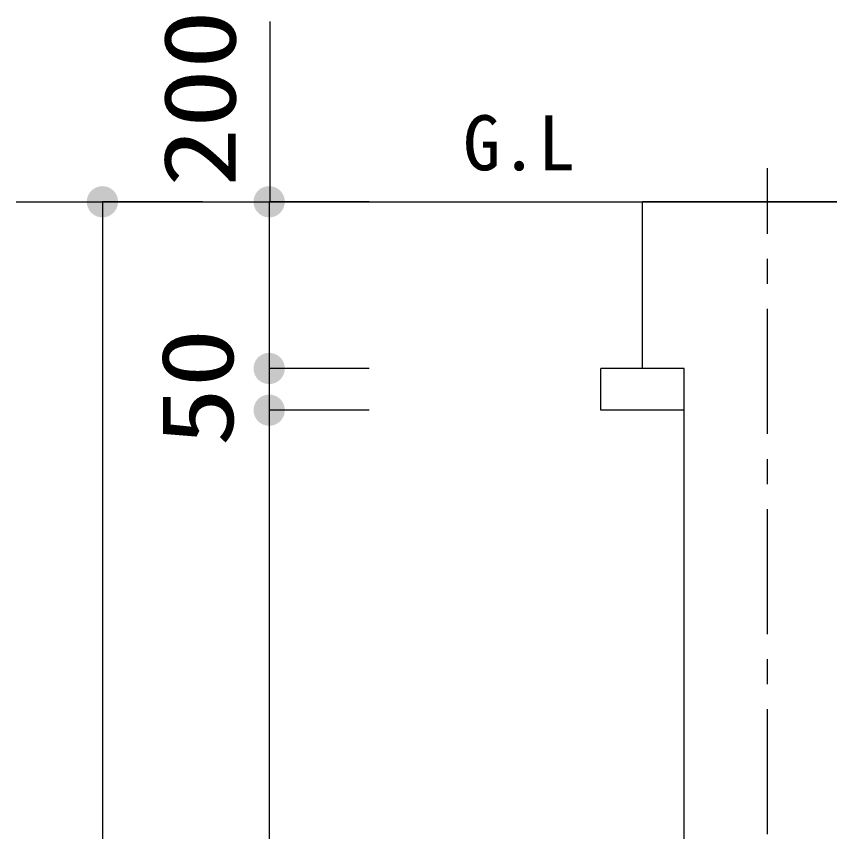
# Model space of a CAD drawing. Units: millimetres, scale not verified. Extents: x -8093 to 8093, y -5792 to 5792.
# Drawn here: x -732 to 243, y -2375 to -1397 of the extents above; entities that cross this region are included whole.
import ezdxf
from ezdxf.enums import TextEntityAlignment as Align

# ---------------------------------------------------------------- set-up
doc = ezdxf.new("R2010")
doc.units = ezdxf.units.MM
doc.header["$LTSCALE"] = 30
doc.linetypes.add('CHAIN1', pattern=[8, 5, -1, 1, -1])
doc.layers.add('0-3_00クル-フ-1機器', color=2, linetype='Continuous', lineweight=25)
doc.layers.add('0-4_00クル-フ-6寸法', color=132, linetype='Continuous', lineweight=25)
doc.styles.add('ＭＳ ゴシック', font='')
doc.styles.get('ＭＳ ゴシック').set_extended_font_data('MS Gothic')

msp = doc.modelspace()

# ---------------------------------------------------------------- linework, layer by layer
at = {"layer": '0-3_00クル-フ-1機器', "linetype": 'CHAIN1'}
msp.add_line((168.72, -3817.65), (168.72, -1578.59), dxfattribs=at)
at = {"layer": '0-3_00クル-フ-1機器'}
for p, q in [((-732.17, -1619.07), (-194.01, -1619.07)), ((-647.9, -1619.07), (-194.01, -1619.07)), ((-565.05, -1619.07), (-282.15, -1619.07)), ((-444.39, -1619.07), (-134.5, -1619.07)), ((-181.2, -1619.07), (469.9, -1619.07)), ((-177.69, -1619.07), (473.41, -1619.07)), ((18.72, -1819.07), (18.72, -1619.07)), ((2863.61, -1619.07), (18.72, -1619.07)), ((-31.28, -1869.07), (-31.28, -1819.07)), ((68.72, -1819.07), (-31.28, -1819.07)), ((68.72, -3469.07), (68.72, -1819.07)), ((68.72, -1869.07), (-31.28, -1869.07))]:
    msp.add_line(p, q, dxfattribs=at)
at = {"layer": '0-4_00クル-フ-6寸法', "color": 4}
for p, q in [((-427.83, -1619.07), (-427.83, -1402.9)), ((-508.89, -1619.07), (-628.89, -1619.07)), ((-628.89, -1619.07), (-628.89, -3819.07)), ((-308.89, -1619.07), (-428.89, -1619.07)), ((-428.89, -1619.07), (-428.89, -1819.07)), ((-308.89, -1819.07), (-428.89, -1819.07)), ((-308.89, -1819.07), (-428.89, -1819.07)), ((-428.89, -1819.07), (-428.89, -1869.07)), ((-308.89, -1869.07), (-428.89, -1869.07)), ((-308.89, -1869.07), (-428.89, -1869.07)), ((-428.89, -1869.07), (-428.89, -3469.07))]:
    msp.add_line(p, q, dxfattribs=at)
at = {"layer": '0-4_00クル-フ-6寸法'}
for points in [[(-628.89, -1619.07), (-641.73, -1605.4), (-639.91, -1603.9)], [(-628.89, -1619.07), (-639.91, -1603.9), (-637.93, -1602.64)], [(-628.89, -1619.07), (-637.93, -1602.64), (-635.8, -1601.64)], [(-628.89, -1619.07), (-635.8, -1601.64), (-633.56, -1600.91)], [(-628.89, -1619.07), (-633.56, -1600.91), (-631.24, -1600.47)], [(-628.89, -1619.07), (-631.24, -1600.47), (-628.89, -1600.32)], [(-628.89, -1619.07), (-628.89, -1600.32), (-626.54, -1600.47)], [(-628.89, -1619.07), (-626.54, -1600.47), (-624.23, -1600.91)], [(-628.89, -1619.07), (-624.23, -1600.91), (-621.99, -1601.64)], [(-628.89, -1619.07), (-621.99, -1601.64), (-619.86, -1602.64)], [(-628.89, -1619.07), (-619.86, -1602.64), (-617.87, -1603.9)], [(-628.89, -1619.07), (-617.87, -1603.9), (-616.06, -1605.4)], [(-428.89, -1619.07), (-441.73, -1605.4), (-439.91, -1603.9)], [(-428.89, -1619.07), (-439.91, -1603.9), (-437.93, -1602.64)], [(-428.89, -1619.07), (-437.93, -1602.64), (-435.8, -1601.64)], [(-428.89, -1619.07), (-435.8, -1601.64), (-433.56, -1600.91)], [(-428.89, -1619.07), (-433.56, -1600.91), (-431.24, -1600.47)], [(-428.89, -1619.07), (-431.24, -1600.47), (-428.89, -1600.32)], [(-428.89, -1619.07), (-428.89, -1600.32), (-426.54, -1600.47)], [(-428.89, -1619.07), (-426.54, -1600.47), (-424.23, -1600.91)], [(-428.89, -1619.07), (-424.23, -1600.91), (-421.99, -1601.64)], [(-428.89, -1619.07), (-421.99, -1601.64), (-419.86, -1602.64)], [(-428.89, -1619.07), (-419.86, -1602.64), (-417.87, -1603.9)], [(-428.89, -1619.07), (-417.87, -1603.9), (-416.06, -1605.4)], [(-628.89, -1619.07), (-647.31, -1615.56), (-646.73, -1613.28)], [(-628.89, -1619.07), (-646.73, -1613.28), (-645.86, -1611.09)], [(-628.89, -1619.07), (-645.86, -1611.09), (-644.73, -1609.02)], [(-628.89, -1619.07), (-644.73, -1609.02), (-643.34, -1607.12)], [(-628.89, -1619.07), (-643.34, -1607.12), (-641.73, -1605.4)], [(-628.89, -1619.07), (-616.06, -1605.4), (-614.45, -1607.12)], [(-628.89, -1619.07), (-614.45, -1607.12), (-613.06, -1609.02)], [(-628.89, -1619.07), (-613.06, -1609.02), (-611.93, -1611.09)], [(-628.89, -1619.07), (-611.93, -1611.09), (-611.06, -1613.28)], [(-628.89, -1619.07), (-611.06, -1613.28), (-610.48, -1615.56)], [(-428.89, -1619.07), (-447.31, -1615.56), (-446.73, -1613.28)], [(-428.89, -1619.07), (-446.73, -1613.28), (-445.86, -1611.09)], [(-428.89, -1619.07), (-445.86, -1611.09), (-444.73, -1609.02)], [(-428.89, -1619.07), (-444.73, -1609.02), (-443.34, -1607.12)], [(-428.89, -1619.07), (-443.34, -1607.12), (-441.73, -1605.4)], [(-428.89, -1619.07), (-416.06, -1605.4), (-414.45, -1607.12)], [(-428.89, -1619.07), (-414.45, -1607.12), (-413.06, -1609.02)], [(-428.89, -1619.07), (-413.06, -1609.02), (-411.93, -1611.09)], [(-428.89, -1619.07), (-411.93, -1611.09), (-411.06, -1613.28)], [(-428.89, -1619.07), (-411.06, -1613.28), (-410.48, -1615.56)], [(-628.89, -1619.07), (-647.61, -1617.89), (-647.31, -1615.56)], [(-628.89, -1619.07), (-647.61, -1620.25), (-647.61, -1617.89)], [(-628.89, -1619.07), (-647.31, -1622.58), (-647.61, -1620.25)], [(-628.89, -1619.07), (-646.73, -1624.86), (-647.31, -1622.58)], [(-628.89, -1619.07), (-645.86, -1627.05), (-646.73, -1624.86)], [(-628.89, -1619.07), (-644.73, -1629.12), (-645.86, -1627.05)], [(-628.89, -1619.07), (-643.34, -1631.02), (-644.73, -1629.12)], [(-628.89, -1619.07), (-641.73, -1632.74), (-643.34, -1631.02)], [(-628.89, -1619.07), (-639.91, -1634.24), (-641.73, -1632.74)], [(-628.89, -1619.07), (-637.93, -1635.5), (-639.91, -1634.24)], [(-628.89, -1619.07), (-635.8, -1636.5), (-637.93, -1635.5)], [(-628.89, -1619.07), (-633.56, -1637.23), (-635.8, -1636.5)], [(-628.89, -1619.07), (-631.24, -1637.67), (-633.56, -1637.23)], [(-628.89, -1619.07), (-628.89, -1637.82), (-631.24, -1637.67)], [(-628.89, -1619.07), (-610.48, -1615.56), (-610.18, -1617.89)], [(-628.89, -1619.07), (-610.18, -1617.89), (-610.18, -1620.25)], [(-628.89, -1619.07), (-626.54, -1637.67), (-628.89, -1637.82)], [(-628.89, -1619.07), (-624.23, -1637.23), (-626.54, -1637.67)], [(-628.89, -1619.07), (-621.99, -1636.5), (-624.23, -1637.23)], [(-628.89, -1619.07), (-619.86, -1635.5), (-621.99, -1636.5)], [(-628.89, -1619.07), (-617.87, -1634.24), (-619.86, -1635.5)], [(-628.89, -1619.07), (-616.06, -1632.74), (-617.87, -1634.24)], [(-628.89, -1619.07), (-614.45, -1631.02), (-616.06, -1632.74)], [(-628.89, -1619.07), (-613.06, -1629.12), (-614.45, -1631.02)], [(-628.89, -1619.07), (-611.93, -1627.05), (-613.06, -1629.12)], [(-628.89, -1619.07), (-611.06, -1624.86), (-611.93, -1627.05)], [(-628.89, -1619.07), (-610.48, -1622.58), (-611.06, -1624.86)], [(-628.89, -1619.07), (-610.18, -1620.25), (-610.48, -1622.58)], [(-428.89, -1619.07), (-447.61, -1617.89), (-447.31, -1615.56)], [(-428.89, -1619.07), (-447.61, -1620.25), (-447.61, -1617.89)], [(-428.89, -1619.07), (-447.31, -1622.58), (-447.61, -1620.25)], [(-428.89, -1619.07), (-446.73, -1624.86), (-447.31, -1622.58)], [(-428.89, -1619.07), (-445.86, -1627.05), (-446.73, -1624.86)], [(-428.89, -1619.07), (-444.73, -1629.12), (-445.86, -1627.05)], [(-428.89, -1619.07), (-443.34, -1631.02), (-444.73, -1629.12)], [(-428.89, -1619.07), (-441.73, -1632.74), (-443.34, -1631.02)], [(-428.89, -1619.07), (-439.91, -1634.24), (-441.73, -1632.74)], [(-428.89, -1619.07), (-437.93, -1635.5), (-439.91, -1634.24)], [(-428.89, -1619.07), (-435.8, -1636.5), (-437.93, -1635.5)], [(-428.89, -1619.07), (-433.56, -1637.23), (-435.8, -1636.5)], [(-428.89, -1619.07), (-431.24, -1637.67), (-433.56, -1637.23)], [(-428.89, -1619.07), (-428.89, -1637.82), (-431.24, -1637.67)], [(-428.89, -1619.07), (-410.48, -1615.56), (-410.18, -1617.89)], [(-428.89, -1619.07), (-410.18, -1617.89), (-410.18, -1620.25)], [(-428.89, -1619.07), (-426.54, -1637.67), (-428.89, -1637.82)], [(-428.89, -1619.07), (-424.23, -1637.23), (-426.54, -1637.67)], [(-428.89, -1619.07), (-421.99, -1636.5), (-424.23, -1637.23)], [(-428.89, -1619.07), (-419.86, -1635.5), (-421.99, -1636.5)], [(-428.89, -1619.07), (-417.87, -1634.24), (-419.86, -1635.5)], [(-428.89, -1619.07), (-416.06, -1632.74), (-417.87, -1634.24)], [(-428.89, -1619.07), (-414.45, -1631.02), (-416.06, -1632.74)], [(-428.89, -1619.07), (-413.06, -1629.12), (-414.45, -1631.02)], [(-428.89, -1619.07), (-411.93, -1627.05), (-413.06, -1629.12)], [(-428.89, -1619.07), (-411.06, -1624.86), (-411.93, -1627.05)], [(-428.89, -1619.07), (-410.48, -1622.58), (-411.06, -1624.86)], [(-428.89, -1619.07), (-410.18, -1620.25), (-410.48, -1622.58)], [(-428.89, -1819.07), (-445.86, -1811.09), (-444.73, -1809.02)], [(-428.89, -1819.07), (-445.86, -1811.09), (-444.73, -1809.02)], [(-428.89, -1819.07), (-444.73, -1809.02), (-443.34, -1807.12)], [(-428.89, -1819.07), (-444.73, -1809.02), (-443.34, -1807.12)], [(-428.89, -1819.07), (-443.34, -1807.12), (-441.73, -1805.4)], [(-428.89, -1819.07), (-443.34, -1807.12), (-441.73, -1805.4)], [(-428.89, -1819.07), (-441.73, -1805.4), (-439.91, -1803.9)], [(-428.89, -1819.07), (-441.73, -1805.4), (-439.91, -1803.9)], [(-428.89, -1819.07), (-439.91, -1803.9), (-437.93, -1802.64)], [(-428.89, -1819.07), (-439.91, -1803.9), (-437.93, -1802.64)], [(-428.89, -1819.07), (-437.93, -1802.64), (-435.8, -1801.64)], [(-428.89, -1819.07), (-437.93, -1802.64), (-435.8, -1801.64)], [(-428.89, -1819.07), (-435.8, -1801.64), (-433.56, -1800.91)], [(-428.89, -1819.07), (-435.8, -1801.64), (-433.56, -1800.91)], [(-428.89, -1819.07), (-433.56, -1800.91), (-431.24, -1800.47)], [(-428.89, -1819.07), (-433.56, -1800.91), (-431.24, -1800.47)], [(-428.89, -1819.07), (-431.24, -1800.47), (-428.89, -1800.32)], [(-428.89, -1819.07), (-431.24, -1800.47), (-428.89, -1800.32)], [(-428.89, -1819.07), (-428.89, -1800.32), (-426.54, -1800.47)], [(-428.89, -1819.07), (-428.89, -1800.32), (-426.54, -1800.47)], [(-428.89, -1819.07), (-426.54, -1800.47), (-424.23, -1800.91)], [(-428.89, -1819.07), (-426.54, -1800.47), (-424.23, -1800.91)], [(-428.89, -1819.07), (-424.23, -1800.91), (-421.99, -1801.64)], [(-428.89, -1819.07), (-424.23, -1800.91), (-421.99, -1801.64)], [(-428.89, -1819.07), (-421.99, -1801.64), (-419.86, -1802.64)], [(-428.89, -1819.07), (-421.99, -1801.64), (-419.86, -1802.64)], [(-428.89, -1819.07), (-419.86, -1802.64), (-417.87, -1803.9)], [(-428.89, -1819.07), (-419.86, -1802.64), (-417.87, -1803.9)], [(-428.89, -1819.07), (-417.87, -1803.9), (-416.06, -1805.4)], [(-428.89, -1819.07), (-417.87, -1803.9), (-416.06, -1805.4)], [(-428.89, -1819.07), (-416.06, -1805.4), (-414.45, -1807.12)], [(-428.89, -1819.07), (-416.06, -1805.4), (-414.45, -1807.12)], [(-428.89, -1819.07), (-414.45, -1807.12), (-413.06, -1809.02)], [(-428.89, -1819.07), (-414.45, -1807.12), (-413.06, -1809.02)], [(-428.89, -1819.07), (-413.06, -1809.02), (-411.93, -1811.09)], [(-428.89, -1819.07), (-413.06, -1809.02), (-411.93, -1811.09)], [(-428.89, -1819.07), (-447.61, -1817.89), (-447.31, -1815.56)], [(-428.89, -1819.07), (-447.61, -1817.89), (-447.31, -1815.56)], [(-428.89, -1819.07), (-447.61, -1820.25), (-447.61, -1817.89)], [(-428.89, -1819.07), (-447.61, -1820.25), (-447.61, -1817.89)], [(-428.89, -1819.07), (-447.31, -1822.58), (-447.61, -1820.25)], [(-428.89, -1819.07), (-447.31, -1822.58), (-447.61, -1820.25)], [(-428.89, -1819.07), (-447.31, -1815.56), (-446.73, -1813.28)], [(-428.89, -1819.07), (-447.31, -1815.56), (-446.73, -1813.28)], [(-428.89, -1819.07), (-446.73, -1824.86), (-447.31, -1822.58)], [(-428.89, -1819.07), (-446.73, -1824.86), (-447.31, -1822.58)], [(-428.89, -1819.07), (-446.73, -1813.28), (-445.86, -1811.09)], [(-428.89, -1819.07), (-446.73, -1813.28), (-445.86, -1811.09)], [(-428.89, -1819.07), (-445.86, -1827.05), (-446.73, -1824.86)], [(-428.89, -1819.07), (-445.86, -1827.05), (-446.73, -1824.86)], [(-428.89, -1819.07), (-444.73, -1829.12), (-445.86, -1827.05)], [(-428.89, -1819.07), (-444.73, -1829.12), (-445.86, -1827.05)], [(-428.89, -1819.07), (-443.34, -1831.02), (-444.73, -1829.12)], [(-428.89, -1819.07), (-443.34, -1831.02), (-444.73, -1829.12)], [(-428.89, -1819.07), (-441.73, -1832.74), (-443.34, -1831.02)], [(-428.89, -1819.07), (-441.73, -1832.74), (-443.34, -1831.02)], [(-428.89, -1819.07), (-439.91, -1834.24), (-441.73, -1832.74)], [(-428.89, -1819.07), (-439.91, -1834.24), (-441.73, -1832.74)], [(-428.89, -1819.07), (-437.93, -1835.5), (-439.91, -1834.24)], [(-428.89, -1819.07), (-437.93, -1835.5), (-439.91, -1834.24)], [(-428.89, -1819.07), (-435.8, -1836.5), (-437.93, -1835.5)], [(-428.89, -1819.07), (-435.8, -1836.5), (-437.93, -1835.5)], [(-428.89, -1819.07), (-433.56, -1837.23), (-435.8, -1836.5)], [(-428.89, -1819.07), (-433.56, -1837.23), (-435.8, -1836.5)], [(-428.89, -1819.07), (-431.24, -1837.67), (-433.56, -1837.23)], [(-428.89, -1819.07), (-431.24, -1837.67), (-433.56, -1837.23)], [(-428.89, -1819.07), (-428.89, -1837.82), (-431.24, -1837.67)], [(-428.89, -1819.07), (-428.89, -1837.82), (-431.24, -1837.67)], [(-428.89, -1819.07), (-411.93, -1811.09), (-411.06, -1813.28)], [(-428.89, -1819.07), (-411.93, -1811.09), (-411.06, -1813.28)], [(-428.89, -1819.07), (-411.06, -1813.28), (-410.48, -1815.56)], [(-428.89, -1819.07), (-411.06, -1813.28), (-410.48, -1815.56)], [(-428.89, -1819.07), (-410.48, -1815.56), (-410.18, -1817.89)], [(-428.89, -1819.07), (-410.48, -1815.56), (-410.18, -1817.89)], [(-428.89, -1819.07), (-410.18, -1817.89), (-410.18, -1820.25)], [(-428.89, -1819.07), (-410.18, -1817.89), (-410.18, -1820.25)], [(-428.89, -1819.07), (-426.54, -1837.67), (-428.89, -1837.82)], [(-428.89, -1819.07), (-424.23, -1837.23), (-426.54, -1837.67)], [(-428.89, -1819.07), (-421.99, -1836.5), (-424.23, -1837.23)], [(-428.89, -1819.07), (-419.86, -1835.5), (-421.99, -1836.5)], [(-428.89, -1819.07), (-417.87, -1834.24), (-419.86, -1835.5)], [(-428.89, -1819.07), (-416.06, -1832.74), (-417.87, -1834.24)], [(-428.89, -1819.07), (-414.45, -1831.02), (-416.06, -1832.74)], [(-428.89, -1819.07), (-413.06, -1829.12), (-414.45, -1831.02)], [(-428.89, -1819.07), (-411.93, -1827.05), (-413.06, -1829.12)], [(-428.89, -1819.07), (-411.06, -1824.86), (-411.93, -1827.05)], [(-428.89, -1819.07), (-410.48, -1822.58), (-411.06, -1824.86)], [(-428.89, -1819.07), (-410.18, -1820.25), (-410.48, -1822.58)], [(-428.89, -1819.07), (-426.54, -1837.67), (-428.89, -1837.82)], [(-428.89, -1819.07), (-424.23, -1837.23), (-426.54, -1837.67)], [(-428.89, -1819.07), (-421.99, -1836.5), (-424.23, -1837.23)], [(-428.89, -1819.07), (-419.86, -1835.5), (-421.99, -1836.5)], [(-428.89, -1819.07), (-417.87, -1834.24), (-419.86, -1835.5)], [(-428.89, -1819.07), (-416.06, -1832.74), (-417.87, -1834.24)], [(-428.89, -1819.07), (-414.45, -1831.02), (-416.06, -1832.74)], [(-428.89, -1819.07), (-413.06, -1829.12), (-414.45, -1831.02)], [(-428.89, -1819.07), (-411.93, -1827.05), (-413.06, -1829.12)], [(-428.89, -1819.07), (-411.06, -1824.86), (-411.93, -1827.05)], [(-428.89, -1819.07), (-410.48, -1822.58), (-411.06, -1824.86)], [(-428.89, -1819.07), (-410.18, -1820.25), (-410.48, -1822.58)], [(-428.89, -1869.07), (-444.73, -1859.02), (-443.34, -1857.12)], [(-428.89, -1869.07), (-444.73, -1859.02), (-443.34, -1857.12)], [(-428.89, -1869.07), (-443.34, -1857.12), (-441.73, -1855.4)], [(-428.89, -1869.07), (-443.34, -1857.12), (-441.73, -1855.4)], [(-428.89, -1869.07), (-441.73, -1855.4), (-439.91, -1853.9)], [(-428.89, -1869.07), (-441.73, -1855.4), (-439.91, -1853.9)], [(-428.89, -1869.07), (-439.91, -1853.9), (-437.93, -1852.64)], [(-428.89, -1869.07), (-439.91, -1853.9), (-437.93, -1852.64)], [(-428.89, -1869.07), (-437.93, -1852.64), (-435.8, -1851.64)], [(-428.89, -1869.07), (-437.93, -1852.64), (-435.8, -1851.64)], [(-428.89, -1869.07), (-435.8, -1851.64), (-433.56, -1850.91)], [(-428.89, -1869.07), (-435.8, -1851.64), (-433.56, -1850.91)], [(-428.89, -1869.07), (-433.56, -1850.91), (-431.24, -1850.47)], [(-428.89, -1869.07), (-433.56, -1850.91), (-431.24, -1850.47)], [(-428.89, -1869.07), (-431.24, -1850.47), (-428.89, -1850.32)], [(-428.89, -1869.07), (-431.24, -1850.47), (-428.89, -1850.32)], [(-428.89, -1869.07), (-428.89, -1850.32), (-426.54, -1850.47)], [(-428.89, -1869.07), (-428.89, -1850.32), (-426.54, -1850.47)], [(-428.89, -1869.07), (-426.54, -1850.47), (-424.23, -1850.91)], [(-428.89, -1869.07), (-426.54, -1850.47), (-424.23, -1850.91)], [(-428.89, -1869.07), (-424.23, -1850.91), (-421.99, -1851.64)], [(-428.89, -1869.07), (-424.23, -1850.91), (-421.99, -1851.64)], [(-428.89, -1869.07), (-421.99, -1851.64), (-419.86, -1852.64)], [(-428.89, -1869.07), (-421.99, -1851.64), (-419.86, -1852.64)], [(-428.89, -1869.07), (-419.86, -1852.64), (-417.87, -1853.9)], [(-428.89, -1869.07), (-419.86, -1852.64), (-417.87, -1853.9)], [(-428.89, -1869.07), (-417.87, -1853.9), (-416.06, -1855.4)], [(-428.89, -1869.07), (-417.87, -1853.9), (-416.06, -1855.4)], [(-428.89, -1869.07), (-416.06, -1855.4), (-414.45, -1857.12)], [(-428.89, -1869.07), (-416.06, -1855.4), (-414.45, -1857.12)], [(-428.89, -1869.07), (-414.45, -1857.12), (-413.06, -1859.02)], [(-428.89, -1869.07), (-414.45, -1857.12), (-413.06, -1859.02)], [(-428.89, -1869.07), (-447.61, -1867.89), (-447.31, -1865.56)], [(-428.89, -1869.07), (-447.61, -1867.89), (-447.31, -1865.56)], [(-428.89, -1869.07), (-447.61, -1870.25), (-447.61, -1867.89)], [(-428.89, -1869.07), (-447.61, -1870.25), (-447.61, -1867.89)], [(-428.89, -1869.07), (-447.31, -1865.56), (-446.73, -1863.28)], [(-428.89, -1869.07), (-447.31, -1865.56), (-446.73, -1863.28)], [(-428.89, -1869.07), (-446.73, -1863.28), (-445.86, -1861.09)], [(-428.89, -1869.07), (-446.73, -1863.28), (-445.86, -1861.09)], [(-428.89, -1869.07), (-445.86, -1861.09), (-444.73, -1859.02)], [(-428.89, -1869.07), (-445.86, -1861.09), (-444.73, -1859.02)], [(-428.89, -1869.07), (-413.06, -1859.02), (-411.93, -1861.09)], [(-428.89, -1869.07), (-413.06, -1859.02), (-411.93, -1861.09)], [(-428.89, -1869.07), (-411.93, -1861.09), (-411.06, -1863.28)], [(-428.89, -1869.07), (-411.93, -1861.09), (-411.06, -1863.28)], [(-428.89, -1869.07), (-411.06, -1863.28), (-410.48, -1865.56)], [(-428.89, -1869.07), (-411.06, -1863.28), (-410.48, -1865.56)], [(-428.89, -1869.07), (-410.48, -1865.56), (-410.18, -1867.89)], [(-428.89, -1869.07), (-410.48, -1865.56), (-410.18, -1867.89)], [(-428.89, -1869.07), (-410.18, -1867.89), (-410.18, -1870.25)], [(-428.89, -1869.07), (-410.18, -1867.89), (-410.18, -1870.25)], [(-428.89, -1869.07), (-447.31, -1872.58), (-447.61, -1870.25)], [(-428.89, -1869.07), (-447.31, -1872.58), (-447.61, -1870.25)], [(-428.89, -1869.07), (-446.73, -1874.86), (-447.31, -1872.58)], [(-428.89, -1869.07), (-446.73, -1874.86), (-447.31, -1872.58)], [(-428.89, -1869.07), (-445.86, -1877.05), (-446.73, -1874.86)], [(-428.89, -1869.07), (-445.86, -1877.05), (-446.73, -1874.86)], [(-428.89, -1869.07), (-444.73, -1879.12), (-445.86, -1877.05)], [(-428.89, -1869.07), (-444.73, -1879.12), (-445.86, -1877.05)], [(-428.89, -1869.07), (-443.34, -1881.02), (-444.73, -1879.12)], [(-428.89, -1869.07), (-443.34, -1881.02), (-444.73, -1879.12)], [(-428.89, -1869.07), (-441.73, -1882.74), (-443.34, -1881.02)], [(-428.89, -1869.07), (-441.73, -1882.74), (-443.34, -1881.02)], [(-428.89, -1869.07), (-439.91, -1884.24), (-441.73, -1882.74)], [(-428.89, -1869.07), (-439.91, -1884.24), (-441.73, -1882.74)], [(-428.89, -1869.07), (-437.93, -1885.5), (-439.91, -1884.24)], [(-428.89, -1869.07), (-437.93, -1885.5), (-439.91, -1884.24)], [(-428.89, -1869.07), (-435.8, -1886.5), (-437.93, -1885.5)], [(-428.89, -1869.07), (-435.8, -1886.5), (-437.93, -1885.5)], [(-428.89, -1869.07), (-433.56, -1887.23), (-435.8, -1886.5)], [(-428.89, -1869.07), (-433.56, -1887.23), (-435.8, -1886.5)], [(-428.89, -1869.07), (-431.24, -1887.67), (-433.56, -1887.23)], [(-428.89, -1869.07), (-431.24, -1887.67), (-433.56, -1887.23)], [(-428.89, -1869.07), (-428.89, -1887.82), (-431.24, -1887.67)], [(-428.89, -1869.07), (-428.89, -1887.82), (-431.24, -1887.67)], [(-428.89, -1869.07), (-426.54, -1887.67), (-428.89, -1887.82)], [(-428.89, -1869.07), (-424.23, -1887.23), (-426.54, -1887.67)], [(-428.89, -1869.07), (-421.99, -1886.5), (-424.23, -1887.23)], [(-428.89, -1869.07), (-419.86, -1885.5), (-421.99, -1886.5)], [(-428.89, -1869.07), (-417.87, -1884.24), (-419.86, -1885.5)], [(-428.89, -1869.07), (-416.06, -1882.74), (-417.87, -1884.24)], [(-428.89, -1869.07), (-414.45, -1881.02), (-416.06, -1882.74)], [(-428.89, -1869.07), (-413.06, -1879.12), (-414.45, -1881.02)], [(-428.89, -1869.07), (-411.93, -1877.05), (-413.06, -1879.12)], [(-428.89, -1869.07), (-411.06, -1874.86), (-411.93, -1877.05)], [(-428.89, -1869.07), (-410.48, -1872.58), (-411.06, -1874.86)], [(-428.89, -1869.07), (-410.18, -1870.25), (-410.48, -1872.58)], [(-428.89, -1869.07), (-426.54, -1887.67), (-428.89, -1887.82)], [(-428.89, -1869.07), (-424.23, -1887.23), (-426.54, -1887.67)], [(-428.89, -1869.07), (-421.99, -1886.5), (-424.23, -1887.23)], [(-428.89, -1869.07), (-419.86, -1885.5), (-421.99, -1886.5)], [(-428.89, -1869.07), (-417.87, -1884.24), (-419.86, -1885.5)], [(-428.89, -1869.07), (-416.06, -1882.74), (-417.87, -1884.24)], [(-428.89, -1869.07), (-414.45, -1881.02), (-416.06, -1882.74)], [(-428.89, -1869.07), (-413.06, -1879.12), (-414.45, -1881.02)], [(-428.89, -1869.07), (-411.93, -1877.05), (-413.06, -1879.12)], [(-428.89, -1869.07), (-411.06, -1874.86), (-411.93, -1877.05)], [(-428.89, -1869.07), (-410.48, -1872.58), (-411.06, -1874.86)], [(-428.89, -1869.07), (-410.18, -1870.25), (-410.48, -1872.58)]]:
    msp.add_solid(points, dxfattribs=at)

# ---------------------------------------------------------------- texts
at = {"layer": '0-3_00クル-フ-1機器', "color": 4, "style": 'ＭＳ ゴシック'}
msp.add_text('G.L', height=65.98, dxfattribs=at).set_placement((-196.43, -1601.08), align=Align.BOTTOM_LEFT)
at = {"layer": '0-4_00クル-フ-6寸法', "color": 3, "style": 'ＭＳ ゴシック', "width": 1.2}
for s, p in [('200', (-443.2, -1601.34)), ('50', (-445.99, -1912.64))]:
    msp.add_text(s, height=86.66, rotation=90, dxfattribs=at).set_placement(p, align=Align.BOTTOM_LEFT)

doc.saveas('drawing.dxf')
